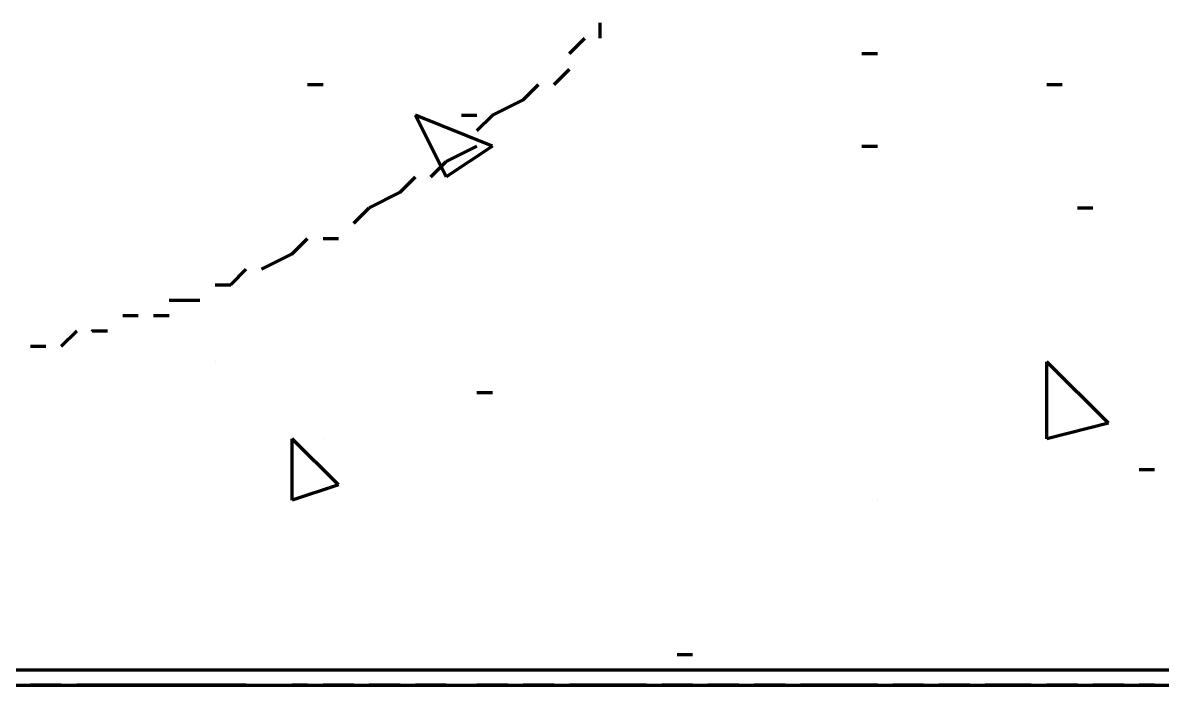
# Model space of a CAD drawing. Header units: inches. Extents: x 16 to 776, y 37 to 575.
# Drawn here: x 647.92 to 660.25, y 317.67 to 324.83 of the extents above; entities that cross this region are included whole.
import ezdxf

# ---------------------------------------------------------------- set-up
doc = ezdxf.new("R2010")
doc.units = ezdxf.units.IN
doc.header["$MEASUREMENT"] = 0
doc.layers.add('P', color=250, linetype='CONTINUOUS', lineweight=100)

msp = doc.modelspace()

# ---------------------------------------------------------------- linework, layer by layer
at = {"layer": 'P', "color": 0, "linetype": 'Continuous'}
for points in [[(654.167, 324.667), (654.167, 324.833)], [(653.833, 324.5), (654, 324.667)], [(657, 324.5), (657.167, 324.5)], [(653.667, 324.167), (653.833, 324.333)], [(651, 324.167), (651.167, 324.167)], [(653.333, 324), (653.5, 324.167)], [(659, 324.167), (659.167, 324.167)], [(653, 323.833), (653.333, 324)], [(653, 323.5), (652.167, 323.833)], [(652.5, 323.167), (652.167, 323.833)], [(652.667, 323.833), (652.833, 323.833)], [(652.833, 323.667), (653, 323.833)], [(653, 323.833), (653, 323.833)], [(653, 323.5), (652.5, 323.167)], [(652.5, 323.333), (652.833, 323.5)], [(657, 323.5), (657.167, 323.5)], [(652.333, 323.167), (652.5, 323.333)], [(652, 323), (652.167, 323.167)], [(651.667, 322.833), (652, 323)], [(651.5, 322.667), (651.667, 322.833)], [(659.333, 322.833), (659.5, 322.833)], [(650.833, 322.333), (651, 322.5)], [(651.167, 322.5), (651.333, 322.5)], [(650.5, 322.167), (650.833, 322.333)], [(650.167, 322), (650.333, 322.167)], [(650, 322), (650.167, 322)], [(649.5, 321.833), (649.667, 321.833), (649.833, 321.833)], [(649, 321.667), (649.167, 321.667)], [(649.333, 321.667), (649.5, 321.667)], [(648.333, 321.333), (648.5, 321.5)], [(648.667, 321.5), (648.667, 321.5), (648.833, 321.5)], [(648, 321.333), (648.167, 321.333)], [(650, 321.167), (650, 321.167)], [(659.667, 320.5), (659, 321.167)], [(659, 320.333), (659, 321.167)], [(652.833, 320.833), (653, 320.833)], [(659.667, 320.5), (659, 320.333)], [(651.333, 319.833), (650.833, 320.333)], [(650.833, 319.667), (650.833, 320.333)], [(651.167, 320.333), (651.167, 320.333)], [(660, 320), (660.167, 320)], [(651.333, 319.833), (650.833, 319.667)], [(657.167, 319.667), (657.167, 319.667)], [(655, 318), (655.167, 318)], [(647.833, 317.833), (648, 317.833)], [(647.833, 317.833), (648, 317.833)], [(648, 317.833), (648.167, 317.833)], [(648, 317.833), (648.167, 317.833)], [(648.167, 317.833), (648.333, 317.833)], [(648.167, 317.833), (648.333, 317.833)], [(648.167, 317.833), (648.167, 317.833)], [(648.167, 317.833), (648.167, 317.833)], [(648.333, 317.833), (648.5, 317.833)], [(648.333, 317.833), (648.5, 317.833)], [(648.5, 317.833), (648.667, 317.833)], [(648.5, 317.833), (648.667, 317.833)], [(648.667, 317.833), (648.833, 317.833)], [(648.667, 317.833), (648.833, 317.833)], [(648.667, 317.833), (648.667, 317.833)], [(648.667, 317.833), (648.667, 317.833)], [(648.833, 317.833), (649, 317.833)], [(648.833, 317.833), (649, 317.833)], [(649, 317.833), (649.167, 317.833)], [(649, 317.833), (649.167, 317.833)], [(649, 317.833), (649, 317.833)], [(649, 317.833), (649, 317.833)], [(649.167, 317.833), (649.333, 317.833)], [(649.167, 317.833), (649.333, 317.833)], [(649.333, 317.833), (649.5, 317.833)], [(649.333, 317.833), (649.5, 317.833)], [(649.5, 317.833), (649.667, 317.833)], [(649.5, 317.833), (649.667, 317.833)], [(649.5, 317.833), (649.5, 317.833)], [(649.5, 317.833), (649.5, 317.833)], [(649.667, 317.833), (649.833, 317.833)], [(649.667, 317.833), (649.833, 317.833)], [(649.833, 317.833), (650, 317.833)], [(649.833, 317.833), (650, 317.833)], [(650, 317.833), (650.167, 317.833)], [(650, 317.833), (650.167, 317.833)], [(650, 317.833), (650, 317.833)], [(650, 317.833), (650, 317.833)], [(650.167, 317.833), (650.333, 317.833)], [(650.167, 317.833), (650.333, 317.833)], [(650.333, 317.833), (650.5, 317.833)], [(650.333, 317.833), (650.5, 317.833)], [(650.333, 317.833), (650.333, 317.833)], [(650.333, 317.833), (650.333, 317.833)], [(650.5, 317.833), (650.667, 317.833)], [(650.5, 317.833), (650.667, 317.833)], [(650.5, 317.833), (650.667, 317.833)], [(650.667, 317.833), (650.833, 317.833)], [(650.667, 317.833), (650.833, 317.833)], [(650.667, 317.833), (650.833, 317.833)], [(650.667, 317.833), (650.833, 317.833)], [(650.833, 317.833), (651, 317.833)], [(650.833, 317.833), (651, 317.833)], [(650.833, 317.833), (650.833, 317.833)], [(650.833, 317.833), (650.833, 317.833)], [(650.833, 317.833), (650.833, 317.833)], [(651, 317.833), (651.167, 317.833)], [(651, 317.833), (651.167, 317.833)], [(651.167, 317.833), (651.333, 317.833)], [(651.167, 317.833), (651.333, 317.833)], [(651.167, 317.833), (651.167, 317.833)], [(651.167, 317.833), (651.333, 317.833)], [(651.167, 317.833), (651.167, 317.833)], [(651.167, 317.833), (651.167, 317.833)], [(651.333, 317.833), (651.5, 317.833)], [(651.333, 317.833), (651.5, 317.833)], [(651.5, 317.833), (651.667, 317.833)], [(651.5, 317.833), (651.667, 317.833)], [(651.667, 317.833), (651.833, 317.833)], [(651.667, 317.833), (651.833, 317.833)], [(651.667, 317.833), (651.667, 317.833)], [(651.667, 317.833), (651.833, 317.833)], [(651.667, 317.833), (651.667, 317.833)], [(651.667, 317.833), (651.667, 317.833)], [(651.833, 317.833), (652, 317.833)], [(651.833, 317.833), (652, 317.833)], [(652, 317.833), (652.167, 317.833)], [(652, 317.833), (652.167, 317.833)], [(652, 317.833), (652.167, 317.833)], [(652, 317.833), (652, 317.833)], [(652, 317.833), (652, 317.833)], [(652.167, 317.833), (652.333, 317.833)], [(652.167, 317.833), (652.333, 317.833)], [(652.167, 317.833), (652.333, 317.833)], [(652.333, 317.833), (652.5, 317.833)], [(652.333, 317.833), (652.5, 317.833)], [(652.5, 317.833), (652.667, 317.833)], [(652.5, 317.833), (652.667, 317.833)], [(652.5, 317.833), (652.5, 317.833)], [(652.5, 317.833), (652.5, 317.833)], [(652.667, 317.833), (652.833, 317.833)], [(652.667, 317.833), (652.833, 317.833)], [(652.667, 317.833), (652.833, 317.833)], [(652.833, 317.833), (653, 317.833)], [(652.833, 317.833), (653, 317.833)], [(652.833, 317.833), (653, 317.833)], [(653, 317.833), (653.167, 317.833)], [(653, 317.833), (653.167, 317.833)], [(653, 317.833), (653, 317.833)], [(653, 317.833), (653, 317.833)], [(653.167, 317.833), (653.333, 317.833)], [(653.167, 317.833), (653.333, 317.833)], [(653.333, 317.833), (653.5, 317.833)], [(653.333, 317.833), (653.5, 317.833)], [(653.333, 317.833), (653.333, 317.833)], [(653.333, 317.833), (653.333, 317.833)], [(653.5, 317.833), (653.667, 317.833)], [(653.5, 317.833), (653.667, 317.833)], [(653.667, 317.833), (653.833, 317.833)], [(653.667, 317.833), (653.833, 317.833)], [(653.833, 317.833), (654, 317.833)], [(653.833, 317.833), (654, 317.833)], [(653.833, 317.833), (653.833, 317.833)], [(653.833, 317.833), (653.833, 317.833)], [(654, 317.833), (654.167, 317.833)], [(654, 317.833), (654.167, 317.833)], [(654.167, 317.833), (654.333, 317.833)], [(654.167, 317.833), (654.333, 317.833)], [(654.167, 317.833), (654.167, 317.833)], [(654.167, 317.833), (654.167, 317.833)], [(654.333, 317.833), (654.5, 317.833)], [(654.333, 317.833), (654.5, 317.833)], [(654.5, 317.833), (654.667, 317.833)], [(654.5, 317.833), (654.667, 317.833)], [(654.667, 317.833), (654.833, 317.833)], [(654.667, 317.833), (654.833, 317.833)], [(654.667, 317.833), (654.667, 317.833)], [(654.667, 317.833), (654.667, 317.833)], [(654.833, 317.833), (655, 317.833)], [(654.833, 317.833), (655, 317.833)], [(655, 317.833), (655.167, 317.833)], [(655, 317.833), (655.167, 317.833)], [(655, 317.833), (655, 317.833)], [(655, 317.833), (655, 317.833)], [(655.167, 317.833), (655.333, 317.833)], [(655.167, 317.833), (655.333, 317.833)], [(655.333, 317.833), (655.5, 317.833)], [(655.333, 317.833), (655.5, 317.833)], [(655.5, 317.833), (655.667, 317.833)], [(655.5, 317.833), (655.667, 317.833)], [(655.5, 317.833), (655.5, 317.833)], [(655.5, 317.833), (655.5, 317.833)], [(655.667, 317.833), (655.833, 317.833)], [(655.667, 317.833), (655.833, 317.833)], [(655.833, 317.833), (656, 317.833)], [(655.833, 317.833), (656, 317.833)], [(656, 317.833), (656.167, 317.833)], [(656, 317.833), (656.167, 317.833)], [(656, 317.833), (656, 317.833)], [(656, 317.833), (656, 317.833)], [(656.167, 317.833), (656.333, 317.833)], [(656.167, 317.833), (656.333, 317.833)], [(656.333, 317.833), (656.5, 317.833)], [(656.333, 317.833), (656.5, 317.833)], [(656.333, 317.833), (656.333, 317.833)], [(656.333, 317.833), (656.333, 317.833)], [(656.5, 317.833), (656.667, 317.833)], [(656.5, 317.833), (656.667, 317.833)], [(656.667, 317.833), (656.833, 317.833)], [(656.667, 317.833), (656.833, 317.833)], [(656.833, 317.833), (657, 317.833)], [(656.833, 317.833), (657, 317.833)], [(656.833, 317.833), (656.833, 317.833)], [(656.833, 317.833), (656.833, 317.833)], [(657, 317.833), (657.167, 317.833)], [(657, 317.833), (657.167, 317.833)], [(657.167, 317.833), (657.333, 317.833)], [(657.167, 317.833), (657.333, 317.833)], [(657.167, 317.833), (657.167, 317.833)], [(657.167, 317.833), (657.167, 317.833)], [(657.333, 317.833), (657.5, 317.833)], [(657.333, 317.833), (657.5, 317.833)], [(657.5, 317.833), (657.667, 317.833)], [(657.5, 317.833), (657.667, 317.833)], [(657.667, 317.833), (657.833, 317.833)], [(657.667, 317.833), (657.833, 317.833)], [(657.667, 317.833), (657.667, 317.833)], [(657.667, 317.833), (657.667, 317.833)], [(657.833, 317.833), (658, 317.833)], [(657.833, 317.833), (658, 317.833)], [(658, 317.833), (658.167, 317.833)], [(658, 317.833), (658.167, 317.833)], [(658, 317.833), (658, 317.833)], [(658, 317.833), (658, 317.833)], [(658.167, 317.833), (658.333, 317.833)], [(658.167, 317.833), (658.333, 317.833)], [(658.333, 317.833), (658.5, 317.833)], [(658.333, 317.833), (658.5, 317.833)], [(658.5, 317.833), (658.667, 317.833)], [(658.5, 317.833), (658.667, 317.833)], [(658.5, 317.833), (658.5, 317.833)], [(658.5, 317.833), (658.5, 317.833)], [(658.667, 317.833), (658.833, 317.833)], [(658.667, 317.833), (658.833, 317.833)], [(658.833, 317.833), (659, 317.833)], [(658.833, 317.833), (659, 317.833)], [(659, 317.833), (659.167, 317.833)], [(659, 317.833), (659.167, 317.833)], [(659, 317.833), (659, 317.833)], [(659, 317.833), (659.167, 317.833)], [(659, 317.833), (659, 317.833)], [(659, 317.833), (659, 317.833)], [(659.167, 317.833), (659.333, 317.833)], [(659.167, 317.833), (659.333, 317.833)], [(659.333, 317.833), (659.5, 317.833)], [(659.333, 317.833), (659.5, 317.833)], [(659.333, 317.833), (659.5, 317.833)], [(659.333, 317.833), (659.333, 317.833)], [(659.333, 317.833), (659.333, 317.833)], [(659.5, 317.833), (659.667, 317.833)], [(659.5, 317.833), (659.667, 317.833)], [(659.5, 317.833), (659.667, 317.833)], [(659.667, 317.833), (659.833, 317.833)], [(659.667, 317.833), (659.833, 317.833)], [(659.833, 317.833), (660, 317.833)], [(659.833, 317.833), (660, 317.833)], [(659.833, 317.833), (660, 317.833)], [(659.833, 317.833), (659.833, 317.833)], [(659.833, 317.833), (659.833, 317.833)], [(660, 317.833), (660.167, 317.833)], [(660, 317.833), (660.167, 317.833)], [(660, 317.833), (660.167, 317.833)], [(660.167, 317.833), (660.333, 317.833)], [(660.167, 317.833), (660.333, 317.833)], [(660.167, 317.833), (660.167, 317.833)], [(660.167, 317.833), (660.167, 317.833)], [(647.833, 317.667), (648, 317.667)], [(647.833, 317.667), (648, 317.667)], [(648.167, 317.667), (648, 317.667)], [(648, 317.667), (648.167, 317.667)], [(648, 317.667), (648.167, 317.667)], [(648.333, 317.667), (648.167, 317.667)], [(648.167, 317.667), (648.333, 317.667)], [(648.167, 317.667), (648.167, 317.667)], [(648.167, 317.667), (648.167, 317.667)], [(648.167, 317.667), (648.333, 317.667)], [(648.167, 317.667), (648.167, 317.667)], [(648.333, 317.667), (648.5, 317.667)], [(648.333, 317.667), (648.5, 317.667)], [(648.667, 317.667), (648.5, 317.667)], [(648.5, 317.667), (648.667, 317.667)], [(648.5, 317.667), (648.667, 317.667)], [(648.833, 317.667), (648.667, 317.667)], [(648.667, 317.667), (648.833, 317.667)], [(648.667, 317.667), (648.667, 317.667)], [(648.667, 317.667), (648.667, 317.667)], [(648.667, 317.667), (648.833, 317.667)], [(648.667, 317.667), (648.667, 317.667)], [(649, 317.667), (648.833, 317.667)], [(648.833, 317.667), (649, 317.667)], [(648.833, 317.667), (649, 317.667)], [(649, 317.667), (649, 317.667)], [(649.167, 317.667), (649, 317.667)], [(649, 317.667), (649.167, 317.667)], [(649, 317.667), (649, 317.667)], [(649, 317.667), (649.167, 317.667)], [(649, 317.667), (649, 317.667)], [(649.333, 317.667), (649.167, 317.667)], [(649.167, 317.667), (649.333, 317.667)], [(649.167, 317.667), (649.333, 317.667)], [(649.5, 317.667), (649.333, 317.667)], [(649.333, 317.667), (649.5, 317.667)], [(649.333, 317.667), (649.5, 317.667)], [(649.667, 317.667), (649.5, 317.667)], [(649.5, 317.667), (649.667, 317.667)], [(649.5, 317.667), (649.5, 317.667)], [(649.5, 317.667), (649.667, 317.667)], [(649.5, 317.667), (649.5, 317.667)], [(649.833, 317.667), (649.667, 317.667)], [(649.667, 317.667), (649.833, 317.667)], [(649.667, 317.667), (649.833, 317.667)], [(650, 317.667), (649.833, 317.667)], [(649.833, 317.667), (650, 317.667)], [(649.833, 317.667), (650, 317.667)], [(650.167, 317.667), (650, 317.667)], [(650, 317.667), (650.167, 317.667)], [(650, 317.667), (650, 317.667)], [(650, 317.667), (650.167, 317.667)], [(650, 317.667), (650, 317.667)], [(650.333, 317.667), (650.167, 317.667)], [(650.167, 317.667), (650.333, 317.667)], [(650.167, 317.667), (650.333, 317.667)], [(650.333, 317.667), (650.5, 317.667)], [(650.333, 317.667), (650.333, 317.667)], [(650.333, 317.667), (650.333, 317.667)], [(650.333, 317.667), (650.5, 317.667)], [(650.333, 317.667), (650.333, 317.667)], [(650.5, 317.667), (650.667, 317.667)], [(650.5, 317.667), (650.667, 317.667)], [(650.5, 317.667), (650.667, 317.667)], [(650.667, 317.667), (650.833, 317.667)], [(650.667, 317.667), (650.833, 317.667)], [(650.667, 317.667), (650.833, 317.667)], [(650.667, 317.667), (650.833, 317.667)], [(651, 317.667), (650.833, 317.667)], [(650.833, 317.667), (651, 317.667)], [(650.833, 317.667), (650.833, 317.667)], [(650.833, 317.667), (650.833, 317.667)], [(650.833, 317.667), (651, 317.667)], [(650.833, 317.667), (650.833, 317.667)], [(650.833, 317.667), (650.833, 317.667)], [(651, 317.667), (651.167, 317.667)], [(651, 317.667), (651.167, 317.667)], [(651.333, 317.667), (651.167, 317.667)], [(651.167, 317.667), (651.333, 317.667)], [(651.167, 317.667), (651.167, 317.667)], [(651.167, 317.667), (651.333, 317.667)], [(651.167, 317.667), (651.167, 317.667)], [(651.167, 317.667), (651.333, 317.667)], [(651.167, 317.667), (651.167, 317.667)], [(651.5, 317.667), (651.333, 317.667)], [(651.333, 317.667), (651.5, 317.667)], [(651.333, 317.667), (651.5, 317.667)], [(651.5, 317.667), (651.667, 317.667)], [(651.5, 317.667), (651.667, 317.667)], [(651.833, 317.667), (651.667, 317.667)], [(651.667, 317.667), (651.833, 317.667)], [(651.667, 317.667), (651.667, 317.667)], [(651.667, 317.667), (651.833, 317.667)], [(651.667, 317.667), (651.667, 317.667)], [(651.667, 317.667), (651.833, 317.667)], [(651.667, 317.667), (651.667, 317.667)], [(652, 317.667), (651.833, 317.667)], [(651.833, 317.667), (652, 317.667)], [(651.833, 317.667), (652, 317.667)], [(652, 317.667), (652.167, 317.667)], [(652, 317.667), (652.167, 317.667)], [(652, 317.667), (652, 317.667)], [(652, 317.667), (652.167, 317.667)], [(652, 317.667), (652, 317.667)], [(652.333, 317.667), (652.167, 317.667)], [(652.167, 317.667), (652.333, 317.667)], [(652.167, 317.667), (652.333, 317.667)], [(652.167, 317.667), (652.333, 317.667)], [(652.5, 317.667), (652.333, 317.667)], [(652.333, 317.667), (652.5, 317.667)], [(652.333, 317.667), (652.5, 317.667)], [(652.5, 317.667), (652.667, 317.667)], [(652.5, 317.667), (652.5, 317.667)], [(652.5, 317.667), (652.5, 317.667)], [(652.5, 317.667), (652.667, 317.667)], [(652.5, 317.667), (652.5, 317.667)], [(652.667, 317.667), (652.833, 317.667)], [(652.667, 317.667), (652.833, 317.667)], [(652.667, 317.667), (652.833, 317.667)], [(653, 317.667), (652.833, 317.667)], [(652.833, 317.667), (653, 317.667)], [(652.833, 317.667), (653, 317.667)], [(652.833, 317.667), (653, 317.667)], [(653.167, 317.667), (653, 317.667)], [(653, 317.667), (653.167, 317.667)], [(653, 317.667), (653, 317.667)], [(653, 317.667), (653, 317.667)], [(653, 317.667), (653.167, 317.667)], [(653, 317.667), (653, 317.667)], [(653.167, 317.667), (653.333, 317.667)], [(653.167, 317.667), (653.333, 317.667)], [(653.5, 317.667), (653.333, 317.667)], [(653.333, 317.667), (653.5, 317.667)], [(653.333, 317.667), (653.333, 317.667)], [(653.333, 317.667), (653.333, 317.667)], [(653.333, 317.667), (653.5, 317.667)], [(653.333, 317.667), (653.333, 317.667)], [(653.667, 317.667), (653.5, 317.667)], [(653.5, 317.667), (653.667, 317.667)], [(653.5, 317.667), (653.667, 317.667)], [(653.667, 317.667), (653.833, 317.667)], [(653.667, 317.667), (653.833, 317.667)], [(654, 317.667), (653.833, 317.667)], [(653.833, 317.667), (654, 317.667)], [(653.833, 317.667), (653.833, 317.667)], [(653.833, 317.667), (653.833, 317.667)], [(653.833, 317.667), (654, 317.667)], [(653.833, 317.667), (653.833, 317.667)], [(654.167, 317.667), (654, 317.667)], [(654, 317.667), (654.167, 317.667)], [(654, 317.667), (654.167, 317.667)], [(654.333, 317.667), (654.167, 317.667)], [(654.167, 317.667), (654.333, 317.667)], [(654.167, 317.667), (654.167, 317.667)], [(654.167, 317.667), (654.333, 317.667)], [(654.167, 317.667), (654.167, 317.667)], [(654.5, 317.667), (654.333, 317.667)], [(654.333, 317.667), (654.5, 317.667)], [(654.333, 317.667), (654.5, 317.667)], [(654.667, 317.667), (654.5, 317.667)], [(654.5, 317.667), (654.667, 317.667)], [(654.5, 317.667), (654.667, 317.667)], [(654.667, 317.667), (654.833, 317.667)], [(654.667, 317.667), (654.667, 317.667)], [(654.667, 317.667), (654.667, 317.667)], [(654.667, 317.667), (654.833, 317.667)], [(654.667, 317.667), (654.667, 317.667)], [(655, 317.667), (654.833, 317.667)], [(654.833, 317.667), (655, 317.667)], [(654.833, 317.667), (655, 317.667)], [(655.167, 317.667), (655, 317.667)], [(655, 317.667), (655.167, 317.667)], [(655, 317.667), (655, 317.667)], [(655, 317.667), (655, 317.667)], [(655, 317.667), (655.167, 317.667)], [(655, 317.667), (655, 317.667)], [(655.167, 317.667), (655.333, 317.667)], [(655.167, 317.667), (655.333, 317.667)], [(655.5, 317.667), (655.333, 317.667)], [(655.333, 317.667), (655.5, 317.667)], [(655.333, 317.667), (655.5, 317.667)], [(655.667, 317.667), (655.5, 317.667)], [(655.5, 317.667), (655.667, 317.667)], [(655.5, 317.667), (655.5, 317.667)], [(655.5, 317.667), (655.5, 317.667)], [(655.5, 317.667), (655.667, 317.667)], [(655.5, 317.667), (655.5, 317.667)], [(655.667, 317.667), (655.833, 317.667)], [(655.667, 317.667), (655.833, 317.667)], [(656, 317.667), (655.833, 317.667)], [(655.833, 317.667), (656, 317.667)], [(655.833, 317.667), (656, 317.667)], [(656.167, 317.667), (656, 317.667)], [(656, 317.667), (656.167, 317.667)], [(656, 317.667), (656, 317.667)], [(656, 317.667), (656, 317.667)], [(656, 317.667), (656.167, 317.667)], [(656, 317.667), (656, 317.667)], [(656.167, 317.667), (656.333, 317.667)], [(656.167, 317.667), (656.333, 317.667)], [(656.5, 317.667), (656.333, 317.667)], [(656.333, 317.667), (656.5, 317.667)], [(656.333, 317.667), (656.333, 317.667)], [(656.333, 317.667), (656.333, 317.667)], [(656.333, 317.667), (656.5, 317.667)], [(656.333, 317.667), (656.333, 317.667)], [(656.667, 317.667), (656.5, 317.667)], [(656.5, 317.667), (656.667, 317.667)], [(656.5, 317.667), (656.667, 317.667)], [(656.833, 317.667), (656.667, 317.667)], [(656.667, 317.667), (656.833, 317.667)], [(656.667, 317.667), (656.833, 317.667)], [(657, 317.667), (656.833, 317.667)], [(656.833, 317.667), (657, 317.667)], [(656.833, 317.667), (656.833, 317.667)], [(656.833, 317.667), (657, 317.667)], [(656.833, 317.667), (656.833, 317.667)], [(657.167, 317.667), (657, 317.667)], [(657, 317.667), (657.167, 317.667)], [(657, 317.667), (657.167, 317.667)], [(657.167, 317.667), (657.333, 317.667)], [(657.167, 317.667), (657.167, 317.667)], [(657.167, 317.667), (657.167, 317.667)], [(657.167, 317.667), (657.333, 317.667)], [(657.167, 317.667), (657.167, 317.667)], [(657.5, 317.667), (657.333, 317.667)], [(657.333, 317.667), (657.5, 317.667)], [(657.333, 317.667), (657.5, 317.667)], [(657.667, 317.667), (657.5, 317.667)], [(657.5, 317.667), (657.667, 317.667)], [(657.5, 317.667), (657.667, 317.667)], [(657.667, 317.667), (657.833, 317.667)], [(657.667, 317.667), (657.667, 317.667)], [(657.667, 317.667), (657.667, 317.667)], [(657.667, 317.667), (657.833, 317.667)], [(657.667, 317.667), (657.667, 317.667)], [(658, 317.667), (657.833, 317.667)], [(657.833, 317.667), (658, 317.667)], [(657.833, 317.667), (658, 317.667)], [(658.167, 317.667), (658, 317.667)], [(658, 317.667), (658.167, 317.667)], [(658, 317.667), (658, 317.667)], [(658, 317.667), (658, 317.667)], [(658, 317.667), (658.167, 317.667)], [(658, 317.667), (658, 317.667)], [(658.167, 317.667), (658.333, 317.667)], [(658.167, 317.667), (658.333, 317.667)], [(658.5, 317.667), (658.333, 317.667)], [(658.333, 317.667), (658.5, 317.667)], [(658.333, 317.667), (658.5, 317.667)], [(658.667, 317.667), (658.5, 317.667)], [(658.5, 317.667), (658.667, 317.667)], [(658.5, 317.667), (658.5, 317.667)], [(658.5, 317.667), (658.5, 317.667)], [(658.5, 317.667), (658.667, 317.667)], [(658.5, 317.667), (658.5, 317.667)], [(658.833, 317.667), (658.667, 317.667)], [(658.667, 317.667), (658.833, 317.667)], [(658.667, 317.667), (658.833, 317.667)], [(658.833, 317.667), (659, 317.667)], [(658.833, 317.667), (659, 317.667)], [(659.167, 317.667), (659, 317.667)], [(659, 317.667), (659.167, 317.667)], [(659, 317.667), (659, 317.667)], [(659, 317.667), (659.167, 317.667)], [(659, 317.667), (659, 317.667)], [(659, 317.667), (659.167, 317.667)], [(659, 317.667), (659, 317.667)], [(659.333, 317.667), (659.167, 317.667)], [(659.167, 317.667), (659.333, 317.667)], [(659.167, 317.667), (659.333, 317.667)], [(659.333, 317.667), (659.5, 317.667)], [(659.333, 317.667), (659.5, 317.667)], [(659.333, 317.667), (659.333, 317.667)], [(659.333, 317.667), (659.5, 317.667)], [(659.333, 317.667), (659.333, 317.667)], [(659.667, 317.667), (659.5, 317.667)], [(659.5, 317.667), (659.667, 317.667)], [(659.5, 317.667), (659.667, 317.667)], [(659.5, 317.667), (659.667, 317.667)], [(659.833, 317.667), (659.667, 317.667)], [(659.667, 317.667), (659.833, 317.667)], [(659.667, 317.667), (659.833, 317.667)], [(659.833, 317.667), (660, 317.667)], [(659.833, 317.667), (660, 317.667)], [(659.833, 317.667), (659.833, 317.667)], [(659.833, 317.667), (660, 317.667)], [(659.833, 317.667), (659.833, 317.667)], [(660.167, 317.667), (660, 317.667)], [(660, 317.667), (660.167, 317.667)], [(660, 317.667), (660.167, 317.667)], [(660, 317.667), (660.167, 317.667)], [(660.167, 317.667), (660.333, 317.667)], [(660.167, 317.667), (660.167, 317.667)], [(660.167, 317.667), (660.167, 317.667)], [(660.167, 317.667), (660.333, 317.667)], [(660.167, 317.667), (660.167, 317.667)]]:
    msp.add_lwpolyline(points, dxfattribs=at)

doc.saveas('drawing.dxf')
